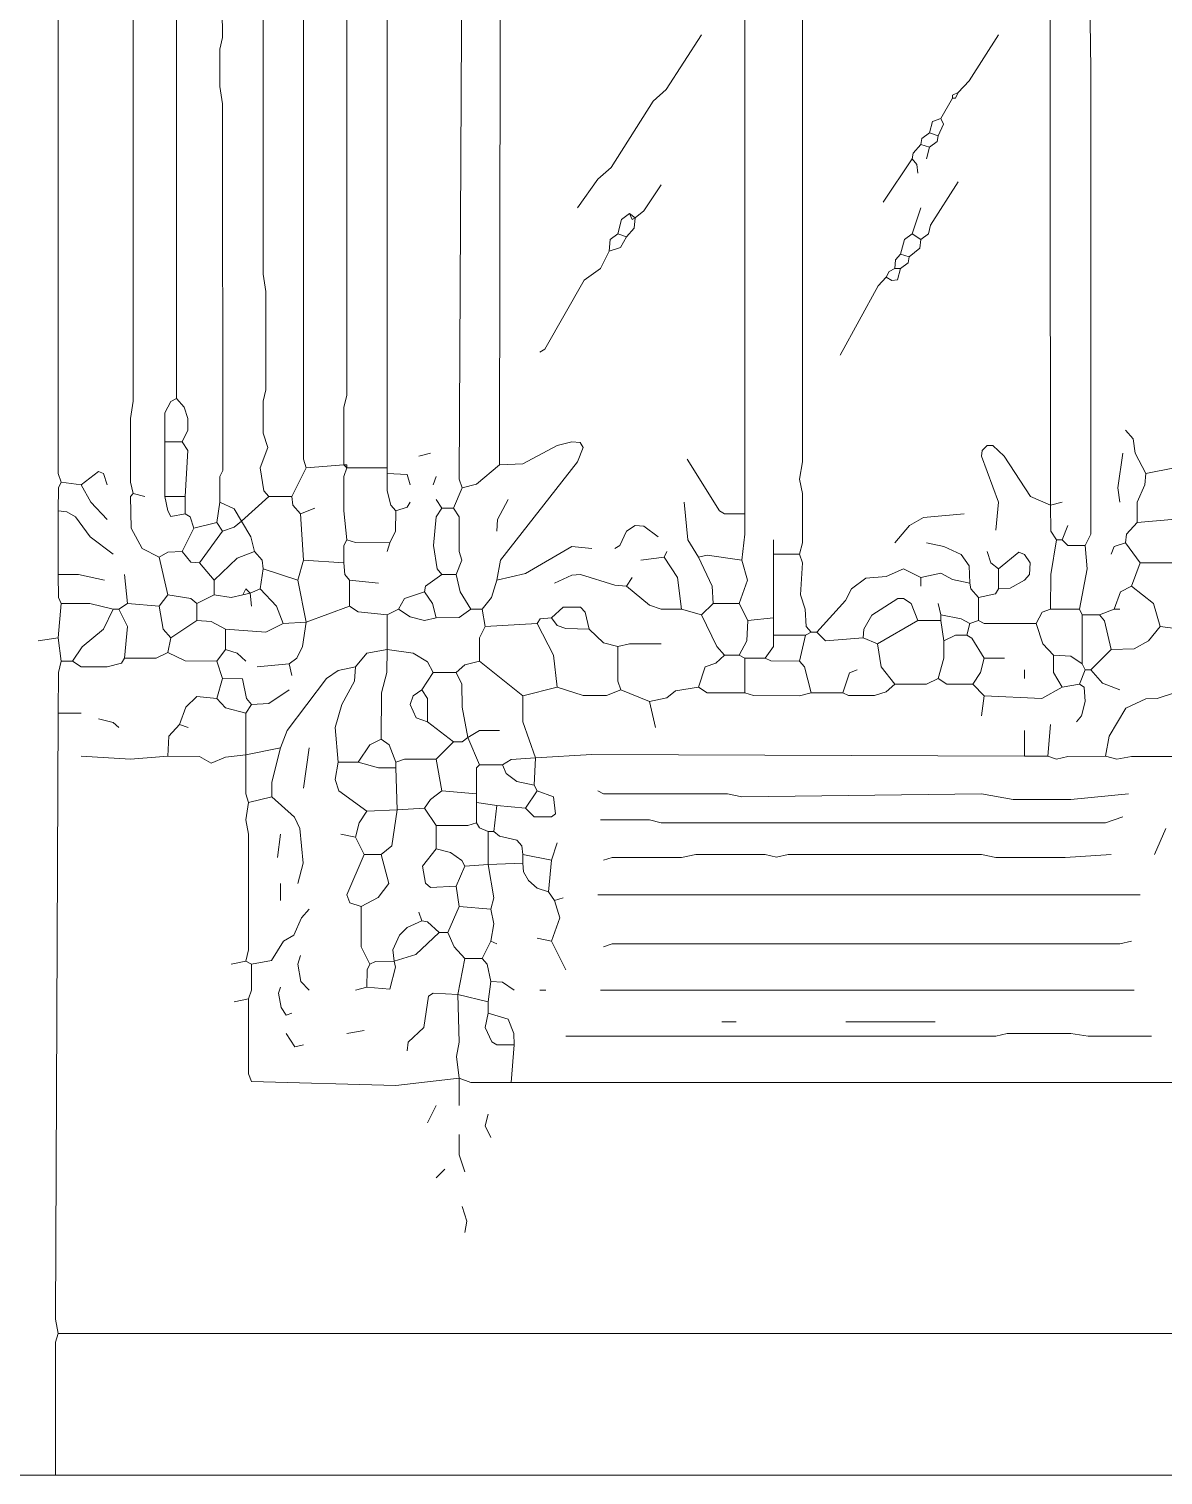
# Model space of a CAD drawing. Header units: millimetres. Extents: x 11 to 20000, y -4 to 8232.
# Drawn here: x 17198 to 18680, y -4 to 1885 of the extents above; entities that cross this region are included whole.
import ezdxf

# ---------------------------------------------------------------- set-up
doc = ezdxf.new("R2010")
doc.units = ezdxf.units.MM
doc.layers.add('ARCHITECTURE', color=7, linetype='Continuous', lineweight=13, true_color=0x000000)
doc.layers.add('PLANTING', color=7, linetype='Continuous', lineweight=13, true_color=0x000000)

msp = doc.modelspace()

# ---------------------------------------------------------------- linework, layer by layer
at = {"layer": 'ARCHITECTURE', "color": 7, "lineweight": 13, "true_color": 0x000000}
for points in [[(17239.819, 1293.36256), (17236.0483, 1304.67477), (17236.0483, 1941.93088), (17236.0483, 1964.55532), (17236.0483, 2458.52161), (17236.0483, 2477.37557), (17236.05475, 2812.97161), (17239.819, 2824.28382)], [(17334.08937, 1278.28054), (17330.32364, 1293.36256), (17330.32364, 1376.3207), (17334.08937, 1398.94514), (17334.08744, 2217.19457), (17334.08744, 2236.04853), (17334.08744, 2349.1707), (17345.40158, 2363.04921), (17375.56561, 2360.48292)], [(17447.21154, 1266.96833), (17447.42828, 1300.75724), (17451.281, 1308.59446), (17450.97443, 1787.33032), (17447.21154, 1809.95475), (17447.35792, 1858.9741), (17450.97443, 1874.05758), (17447.21154, 2171.9457), (17450.97443, 2194.57014), (17450.97851, 2356.71165)], [(17503.77262, 2356.71165), (17503.7767, 1564.85577), (17507.53959, 1542.23133), (17507.53552, 1414.02715), (17503.919, 1398.94514), (17503.7767, 1357.46606), (17510.10113, 1338.61143), (17500.01244, 1312.21719), (17504.96844, 1282.05792), (17511.31222, 1274.51075)], [(17560.33371, 1312.21719), (17556.56799, 1323.52941), (17556.55419, 2326.54627), (17552.78846, 2356.71165)], [(17613.12217, 2352.94118), (17613.11527, 1406.48473), (17609.49876, 1391.40271), (17609.34955, 1315.98699)], [(18578.43326, 1210.40724), (18585.96595, 1225.48925), (18585.97285, 1708.1448), (18585.97285, 1730.76923), (18585.97285, 1813.72455), (18585.97285, 1832.57919), (18580.99751, 2179.33891), (18533.18439, 2212.37455), (18435.1414, 2257.62342), (18322.01923, 2291.55939), (18242.83371, 2303.7741), (18110.85973, 2303.7741), (18031.67421, 2292.46188), (17982.65271, 2280.24095), (17884.61538, 2246.3112), (17775.26584, 2193.5138), (17765.14943, 2183.25792), (17763.9517, 2160.63348), (17763.9517, 2104.0724), (17763.9517, 2085.21844), (17763.9517, 2051.28179), (17760.1879, 1297.13518), (17763.95362, 1285.82296)], [(18133.48416, 1251.88631), (18133.48416, 2205.88235), (18133.48416, 2239.819), (18133.48416, 2250.97658), (18122.16505, 2254.74706), (18024.13462, 2247.21222), (17975.11312, 2234.99208), (17937.40385, 2217.19457)], [(18533.18439, 1263.19853), (18532.12658, 2145.55079), (18521.8638, 2160.47885), (18476.6233, 2185.83744), (18374.81335, 2231.22783), (18291.8552, 2250.98348), (18220.20928, 2254.74706), (18212.82296, 2250.97658), (18208.90543, 2239.819), (18208.89299, 1319.75962), (18205.13009, 1297.13518), (18208.75068, 1278.28054), (18208.89299, 1214.17704), (18205.13009, 1199.09502)], [(17669.68326, 2243.58948), (17665.919, 2213.4241), (17665.91063, 1312.21719)], [(17390.65045, 1402.71493), (17390.65045, 2190.79966)], [(17820.51471, 2156.86301), (17814.1681, 2152.9371), (17812.96946, 1315.98699)], [(17914.77941, 1651.58371), (17941.32421, 1689.28529), (17958.98156, 1704.37986), (18013.86912, 1791.10011), (18030.62477, 1806.33201), (18076.92308, 1877.82805)], [(18465.31109, 1877.82805), (18426.54548, 1817.49717), (18412.51697, 1802.41233)], [(18404.97738, 1794.87274), (18389.89253, 1768.47568)], [(18412.51697, 1802.41233), (18408.75, 1794.87274), (18404.97738, 1794.87274)], [(18412.51697, 1802.41233), (18404.97738, 1798.64253), (18404.97738, 1794.87274)], [(18374.81335, 1749.62387), (18378.73643, 1764.55124), (18389.89253, 1768.47568)], [(18389.89253, 1768.47568), (18393.36278, 1760.92851), (18386.12557, 1745.85124)], [(18374.81335, 1749.62387), (18364.70385, 1742.08145), (18363.50113, 1734.53903)], [(18374.81335, 1749.62387), (18386.12557, 1745.85124)], [(18374.81335, 1730.76923), (18384.92002, 1738.31165), (18386.12557, 1745.85124)], [(18352.18891, 1715.68722), (18353.39163, 1723.23439), (18363.50113, 1734.53903)], [(18374.81335, 1730.76923), (18363.50113, 1734.53903)], [(18374.81335, 1730.76923), (18371.04072, 1715.68722)], [(18314.47964, 1659.12613), (18352.18891, 1715.68722)], [(18359.72851, 1696.83258), (18358.53269, 1708.13857), (18352.18891, 1715.68722)], [(17990.19796, 1638.38518), (18001.36097, 1647.81595), (18024.13462, 1681.75057)], [(18412.51697, 1685.52036), (18376.01606, 1628.95928), (18373.60781, 1617.65396), (18363.50113, 1610.10464)], [(17967.57353, 1617.64706), (17972.3983, 1636.49412), (17982.65271, 1644.04129)], [(17990.19796, 1638.38518), (17982.65271, 1644.04129)], [(17990.19796, 1638.38518), (17986.42534, 1636.5017), (17982.65271, 1644.04129)], [(18363.50113, 1651.58371), (18352.18891, 1617.64706)], [(17990.19796, 1638.38518), (17988.99242, 1625.19152), (17978.88575, 1613.87726)], [(17967.57353, 1617.64706), (17957.46403, 1610.09977), (17956.26131, 1595.02262)], [(17956.26131, 1595.02262), (17971.18722, 1599.84955), (17978.88575, 1613.87726)], [(17967.57353, 1617.64706), (17978.88575, 1613.87726)], [(18352.18891, 1617.64706), (18342.07941, 1610.09977), (18337.10407, 1591.25283)], [(18363.50113, 1610.10464), (18362.29559, 1598.79242), (18348.41629, 1587.4802)], [(18352.18891, 1617.64706), (18363.50113, 1610.10464)], [(17865.76357, 1463.04581), (17872.25373, 1466.97172), (17923.52048, 1557.3086), (17944.79299, 1572.54661), (17956.26131, 1595.02262)], [(18329.56448, 1572.39819), (18330.61946, 1583.70419), (18337.10407, 1591.25283)], [(18337.10407, 1591.25283), (18348.41629, 1587.4802)], [(18337.10407, 1572.39819), (18347.2121, 1579.94061), (18348.41629, 1587.4802)], [(18318.25226, 1561.08597), (18325.79876, 1556.56844), (18333.17817, 1557.61787), (18337.10407, 1572.39819)], [(18318.25226, 1561.08597), (18322.01923, 1568.62839), (18329.56448, 1572.39819)], [(18329.56448, 1572.39819), (18337.10407, 1572.39819)], [(18318.25226, 1561.08597), (18307.99502, 1549.77376), (18257.91855, 1459.27602)], [(17236.04638, 1089.74265), (17209.65498, 1085.97285)], [(17236.04638, 180.99548), (17232.28348, 169.68326), (17232.27941, -3.7707)], [(17236.04638, 180.99548), (18951.73643, 180.99548)], [(17168.17308, -3.7707), (17187.03054, -3.7707), (17232.27941, -3.7707)], [(19430.61652, -3.7707), (19407.99208, -3.7707), (17251.13122, -3.7707), (17232.27941, -3.7707)]]:
    msp.add_lwpolyline(points, dxfattribs=at)
at = {"layer": 'PLANTING', "color": 7, "lineweight": 13, "true_color": 0x000000}
for points in [[(17390.65045, 1402.71493), (17383.24887, 1398.78982), (17375.56561, 1383.86029), (17375.56561, 1346.15385)], [(17390.65045, 1402.71493), (17400.76403, 1391.40271), (17405.58326, 1376.3207), (17405.57636, 1361.23586), (17398.19005, 1346.15385)], [(18657.61878, 1304.67477), (18643.59027, 1331.07183), (18641.32975, 1349.77658), (18631.22172, 1361.23586)], [(17375.56561, 1346.15385), (17398.19005, 1346.15385)], [(17375.56561, 1274.51075), (17375.56561, 1289.59276), (17375.56561, 1338.60656), (17375.56561, 1346.15385)], [(17401.96267, 1274.51075), (17405.57636, 1334.84163), (17398.19005, 1346.15385)], [(17809.20249, 1165.15837), (17814.1681, 1191.5526), (17914.62613, 1319.75962), (17922.02217, 1338.60656), (17918.39876, 1344.94898), (17907.23982, 1346.00543), (17888.38801, 1341.18541), (17843.13914, 1317.0379), (17812.96946, 1315.98699)], [(17722.47172, 1331.07183), (17707.39253, 1327.29921)], [(18133.48416, 1251.88631), (18107.09548, 1252.03959), (18100.59695, 1255.81075), (18058.07127, 1323.52941)], [(18533.18439, 1263.19853), (18506.79423, 1274.66403), (18472.70294, 1327.29921), (18457.76584, 1341.17161), (18450.23314, 1341.17161), (18443.88937, 1334.83473), (18442.83993, 1327.29921), (18465.16188, 1266.96833), (18461.53846, 1230.51776)], [(18627.4491, 1331.07183), (18621.10532, 1285.82296), (18623.68213, 1266.96833)], [(17266.21606, 1289.59276), (17288.83213, 1307.23495), (17295.32376, 1304.51459), (17300.15271, 1289.59276)], [(17560.33371, 1312.21719), (17541.47624, 1274.51075)], [(17560.33371, 1312.21719), (17609.34955, 1315.98699)], [(17613.12217, 1312.21719), (17613.12217, 1315.98699), (17609.34955, 1315.98699)], [(17609.34955, 1315.98699), (17613.12217, 1312.21719)], [(17613.12217, 1217.94966), (17609.34955, 1255.65611), (17609.49876, 1300.90498), (17613.12217, 1312.21719)], [(17613.12217, 1312.21719), (17665.91063, 1312.21719)], [(17665.91063, 1304.67477), (17665.91063, 1312.21719)], [(17696.08032, 1289.59276), (17692.15441, 1303.47138), (17665.91063, 1304.67477)], [(17665.91063, 1304.67477), (17666.05984, 1282.05034), (17670.87907, 1263.20339), (17677.22285, 1255.65611)], [(17763.95362, 1285.82296), (17782.80543, 1290.6491), (17812.96946, 1315.98699)], [(18657.61878, 1304.67477), (18656.56787, 1289.59276), (18646.45984, 1266.96833), (18646.30656, 1240.5741)], [(18695.3224, 1312.21719), (18657.61878, 1304.67477)], [(17236.04638, 1255.65611), (17236.19559, 1285.81538), (17239.819, 1293.36256)], [(17266.21606, 1289.59276), (17239.819, 1293.36256)], [(17300.15271, 1244.34389), (17278.575, 1266.96833), (17266.21606, 1289.59276)], [(17726.24434, 1289.59276), (17730.01697, 1300.90498)], [(17763.95362, 1285.82296), (17752.6414, 1259.4259)], [(17334.08937, 1278.28054), (17330.46448, 1274.35543), (17331.37308, 1233.03167), (17345.54796, 1206.64231), (17368.02602, 1195.32523)], [(17349.16855, 1274.51075), (17334.08937, 1278.28054)], [(17375.56561, 1274.51075), (17401.96267, 1274.51075)], [(17375.56561, 1274.51075), (17379.49152, 1255.65611), (17383.26131, 1248.41753), (17401.96267, 1251.88631)], [(17401.96267, 1251.88631), (17401.96267, 1274.51075)], [(17443.43891, 1240.5741), (17447.21154, 1266.96833)], [(17447.21154, 1266.96833), (17465.91007, 1258.37025), (17475.49208, 1242.45758)], [(17475.49208, 1242.45758), (17511.31222, 1274.51075)], [(17511.31222, 1274.51075), (17541.47624, 1274.51075)], [(17552.78846, 1251.88631), (17542.68179, 1263.19853), (17541.47624, 1274.51075)], [(17696.08032, 1266.96833), (17692.15441, 1260.47613), (17677.22285, 1255.65611)], [(17730.01697, 1270.73812), (17737.55656, 1259.4259)], [(17824.28167, 1270.73812), (17810.25747, 1244.34389), (17809.20249, 1229.26188)], [(18073.15045, 1195.32523), (18059.12624, 1217.94966), (18054.29864, 1266.96833)], [(18533.18439, 1263.19853), (18548.26357, 1266.96833)], [(17236.04638, 1255.65611), (17247.3586, 1254.59977), (17258.52443, 1247.96663), (17277.67466, 1221.86719), (17307.69231, 1199.09502)], [(17236.04638, 1255.65611), (17236.04638, 1172.70079)], [(17401.96267, 1251.88631), (17408.30645, 1247.96041), (17413.27489, 1233.03167)], [(17552.78846, 1251.88631), (17571.64593, 1259.4259)], [(17552.78846, 1251.88631), (17556.56109, 1191.5526)], [(17669.68326, 1214.17704), (17677.07647, 1229.26188), (17677.22285, 1255.65611)], [(17737.55656, 1172.70079), (17731.21278, 1180.24796), (17726.53982, 1210.40724), (17730.17025, 1248.11369), (17737.55656, 1259.4259)], [(17752.6414, 1259.4259), (17737.55656, 1259.4259)], [(17756.40837, 1172.70079), (17763.79751, 1191.5526), (17760.32873, 1202.86482), (17760.02771, 1248.11369), (17752.6414, 1259.4259)], [(18133.48416, 1251.88631), (18133.48416, 1225.48925), (18129.71154, 1191.5526)], [(18329.56448, 1214.17704), (18348.56403, 1236.65441), (18367.2681, 1247.05803), (18420.06222, 1251.88631)], [(18533.18439, 1263.19853), (18533.33767, 1229.26188), (18540.72398, 1217.94966)], [(17413.27489, 1233.03167), (17398.19005, 1202.86482)], [(17443.43891, 1240.5741), (17413.27489, 1233.03167)], [(17450.97851, 1229.26188), (17420.81448, 1187.78281)], [(17443.43891, 1240.5741), (17450.97851, 1229.26188)], [(17450.97851, 1229.26188), (17466.12964, 1234.30351), (17475.49208, 1242.45758)], [(17492.46041, 1202.86482), (17487.63835, 1221.71946), (17475.49208, 1242.45758)], [(18020.36199, 1221.71946), (18001.51018, 1235.6043), (17990.19796, 1236.64819), (17979.03213, 1229.2543), (17970.15158, 1210.56188), (17963.8009, 1206.63744)], [(18555.8069, 1236.80147), (18548.26357, 1217.94966)], [(18646.30656, 1240.5741), (18632.4259, 1225.48925), (18631.22172, 1214.17704)], [(18646.30656, 1240.5741), (18691.55543, 1244.34389)], [(17613.12217, 1217.94966), (17609.49876, 1210.40034), (17609.34955, 1187.78281)], [(17613.12217, 1217.94966), (17624.43439, 1214.32545), (17669.68326, 1214.17704)], [(17665.91063, 1202.86482), (17669.68326, 1214.17704)], [(17809.20249, 1165.15837), (17846.90611, 1173.89106), (17907.23982, 1209.3509), (17933.63688, 1206.63744)], [(18171.19152, 1217.94966), (18171.19152, 1199.09502)], [(18427.60181, 1161.38857), (18426.54548, 1184.01301), (18416.28269, 1198.94038), (18393.66516, 1209.35781), (18371.04072, 1214.17704)], [(18533.18439, 1127.45192), (18533.33077, 1172.70079), (18540.72398, 1217.94966)], [(18548.26357, 1217.94966), (18540.72398, 1217.94966)], [(18578.43326, 1210.40724), (18555.8129, 1210.56188), (18548.26357, 1217.94966)], [(18578.43326, 1210.40724), (18581.00441, 1180.24038), (18570.88801, 1127.45192)], [(18631.22172, 1214.17704), (18616.29299, 1209.3509), (18612.36991, 1199.09502)], [(18631.22172, 1214.17704), (18650.07353, 1187.78281)], [(17368.02602, 1195.32523), (17379.33824, 1201.80916), (17398.19005, 1202.86482)], [(17368.02602, 1195.32523), (17379.33824, 1146.30373)], [(17420.81448, 1187.78281), (17409.50916, 1188.98767), (17398.19005, 1202.86482)], [(17492.46041, 1202.86482), (17469.84005, 1194.12658), (17439.66629, 1165.15837)], [(17492.46041, 1202.86482), (17502.56708, 1191.5526), (17503.77262, 1180.24038)], [(17549.02149, 1165.15837), (17556.56109, 1191.5526)], [(17556.56109, 1191.5526), (17609.34955, 1187.78281)], [(18027.90158, 1195.32523), (17997.73756, 1191.5526)], [(18031.67421, 1202.86482), (18027.90158, 1195.32523)], [(18027.90158, 1195.32523), (18045.70124, 1168.92817), (18050.52602, 1127.45192)], [(18129.71154, 1191.5526), (18084.46267, 1197.89706), (18073.15045, 1195.32523)], [(18073.15045, 1195.32523), (18090.95011, 1157.61595), (18092.00792, 1134.99152)], [(18129.71154, 1191.5526), (18137.09378, 1165.15837), (18125.94457, 1134.99152)], [(18205.13009, 1199.09502), (18171.19152, 1199.09502)], [(18171.19152, 1199.09502), (18171.19152, 1191.54774), (18171.19152, 1131.22172), (18171.19152, 1116.13971)], [(18205.13009, 1199.09502), (18208.89299, 1187.78281), (18206.3259, 1146.30373), (18212.52195, 1127.45192), (18213.8655, 1104.83235), (18220.20928, 1097.28507)], [(18465.31109, 1180.24038), (18455.19468, 1187.78971), (18450.22624, 1202.86482)], [(18465.31109, 1180.24038), (18491.70249, 1201.65452), (18499.23937, 1198.93281), (18506.63405, 1187.78281), (18505.58314, 1172.70079), (18499.23937, 1165.30679), (18480.39027, 1154.90249), (18465.31109, 1153.84615)], [(17296.38009, 1165.15837), (17262.44344, 1172.55238), (17236.04638, 1172.70079)], [(17236.04638, 1172.70079), (17236.19559, 1142.54084), (17239.819, 1134.99152)], [(17322.77715, 1172.70079), (17326.54412, 1134.99152)], [(17439.66629, 1165.15837), (17420.81448, 1187.78281)], [(17500, 1153.84615), (17503.77262, 1180.24038)], [(17549.02149, 1165.15837), (17503.77262, 1180.24038)], [(17616.8948, 1165.15837), (17610.54819, 1172.70566), (17609.34955, 1187.78281)], [(17737.55656, 1172.70079), (17716.13631, 1157.46889), (17714.93213, 1150.07636)], [(17737.55656, 1172.70079), (17756.40837, 1172.70079)], [(17756.40837, 1172.70079), (17761.23043, 1150.07636), (17775.26584, 1127.45192)], [(17978.88575, 1157.61595), (17963.8009, 1158.66686), (17918.55204, 1172.55238), (17907.23982, 1171.64989), (17884.61538, 1161.38857)], [(18227.75452, 1097.28507), (18265.30486, 1138.76414), (18273.15667, 1153.83993), (18291.8552, 1167.731), (18318.25226, 1169.98529), (18340.8767, 1180.22794), (18363.50113, 1168.92817)], [(18427.60181, 1161.38857), (18404.97738, 1166.35633), (18389.89253, 1174.36471), (18363.50113, 1168.92817)], [(18465.31109, 1180.24038), (18465.31109, 1153.84615)], [(18638.76131, 1157.61595), (18650.07353, 1187.78281)], [(18695.3224, 1187.78281), (18650.07353, 1187.78281)], [(17439.66629, 1165.15837), (17439.66629, 1146.30373)], [(17477.37557, 1146.30373), (17481.14819, 1153.84615), (17486.8043, 1148.19005)], [(17500, 1153.84615), (17486.8043, 1148.19005)], [(17530.16403, 1108.59729), (17521.42025, 1131.22172), (17500, 1153.84615)], [(17560.33371, 1110.4836), (17549.02149, 1165.15837)], [(17616.8948, 1165.15837), (17654.59842, 1161.38857)], [(17616.8948, 1131.22172), (17616.8948, 1165.15837)], [(17809.20249, 1165.15837), (17802.55351, 1142.53394), (17790.34502, 1127.45192)], [(17978.88575, 1157.61595), (17986.42534, 1168.92817)], [(17978.88575, 1157.61595), (18009.04977, 1132.41278), (18024.13462, 1127.59898), (18050.52602, 1127.45192)], [(18363.50113, 1157.61595), (18363.50113, 1168.92817)], [(18427.60181, 1161.38857), (18428.806, 1153.83993), (18438.91403, 1142.53394)], [(18465.31109, 1153.84615), (18461.38518, 1147.50238), (18438.91403, 1142.53394)], [(18638.76131, 1157.61595), (18624.7371, 1149.92104), (18616.13688, 1127.45192)], [(18638.76131, 1157.61595), (18667.731, 1134.99152), (18676.47059, 1104.82749)], [(17236.04638, 1089.74265), (17239.819, 1134.99152)], [(17307.69231, 1127.45192), (17277.52828, 1134.84446), (17239.819, 1134.99152)], [(17315.2319, 1127.45192), (17326.54412, 1134.99152)], [(17368.02602, 1131.22172), (17326.54412, 1134.99152)], [(17368.02602, 1131.22172), (17379.33824, 1146.30373)], [(17417.04186, 1134.99152), (17409.49536, 1141.33597), (17379.33824, 1146.30373)], [(17417.04186, 1134.99152), (17439.66629, 1146.30373)], [(17417.04186, 1112.36708), (17417.04186, 1134.99152)], [(17477.37557, 1146.30373), (17462.29072, 1142.53394), (17439.66629, 1146.30373)], [(17477.37557, 1146.30373), (17486.8043, 1148.19005)], [(17488.68778, 1131.22172), (17486.8043, 1148.19005)], [(17680.99548, 1127.45192), (17688.68563, 1141.4776), (17714.93213, 1150.07636)], [(17730.01697, 1116.13971), (17725.05407, 1134.99152), (17714.93213, 1150.07636)], [(18076.92308, 1119.9095), (18092.00792, 1134.99152)], [(18092.00792, 1134.99152), (18125.94457, 1134.99152)], [(18137.25679, 1112.36708), (18125.94457, 1134.99152)], [(18359.72851, 1112.36708), (18350.98337, 1134.84446), (18340.8767, 1141.47138), (18333.33145, 1141.32907), (18299.54536, 1119.76109), (18289.14038, 1101.05486), (18288.08258, 1089.74265)], [(18386.12557, 1134.99152), (18389.89253, 1119.9095)], [(18438.91403, 1142.53394), (18438.91403, 1112.36708)], [(17307.69231, 1127.45192), (17295.32376, 1101.06244), (17267.26278, 1078.28337), (17254.90385, 1059.57862)], [(17307.69231, 1127.45192), (17315.2319, 1127.45192)], [(17315.2319, 1127.45192), (17326.39774, 1104.82749), (17322.77715, 1063.34842)], [(17368.02602, 1131.22172), (17372.99853, 1101.05486), (17383.1052, 1089.74265)], [(17560.33371, 1110.4836), (17616.8948, 1131.22172)], [(17665.91063, 1119.9095), (17628.20701, 1123.83462), (17616.8948, 1131.22172)], [(17680.99548, 1127.45192), (17665.91063, 1119.9095)], [(17665.91063, 1074.66063), (17665.91063, 1119.9095)], [(17730.01697, 1116.13971), (17714.93213, 1112.5155), (17696.08032, 1117.19536), (17680.99548, 1127.45192)], [(17730.01697, 1116.13971), (17760.181, 1116.29299), (17775.26584, 1127.45192)], [(17775.26584, 1127.45192), (17790.34502, 1127.45192)], [(17794.11765, 1104.82749), (17790.34502, 1127.45192)], [(17880.84276, 1116.13971), (17865.91686, 1114.94106), (17861.99095, 1108.59729)], [(17880.84276, 1116.13971), (17895.9276, 1130.01686), (17918.54514, 1130.01686), (17924.89581, 1123.67443), (17929.86425, 1101.05486)], [(17880.84276, 1116.13971), (17888.39208, 1106.02466), (17899.70023, 1102.10577), (17929.86425, 1101.05486)], [(18076.92308, 1119.9095), (18050.52602, 1127.45192)], [(18076.92308, 1119.9095), (18096.83269, 1078.43043), (18107.0871, 1067.11821)], [(18137.25679, 1112.36708), (18171.19152, 1116.13971)], [(18171.19152, 1093.51527), (18171.19152, 1116.13971)], [(18427.60181, 1108.59729), (18416.28959, 1114.94106), (18389.89253, 1119.9095)], [(18389.89253, 1112.36708), (18389.89253, 1119.9095)], [(18533.18439, 1127.45192), (18522.02545, 1123.52602), (18514.32692, 1108.59729)], [(18533.18439, 1127.45192), (18570.88801, 1127.45192)], [(18570.88801, 1127.45192), (18574.66063, 1119.9095)], [(18597.28507, 1119.9095), (18574.66063, 1119.9095)], [(18574.66063, 1055.806), (18574.66063, 1119.9095)], [(18597.28507, 1119.9095), (18616.13688, 1127.45192)], [(18597.28507, 1119.9095), (18603.62885, 1112.36222), (18612.36991, 1074.66063)], [(18616.13688, 1127.45192), (18623.68213, 1127.45192)], [(17417.04186, 1112.36708), (17383.1052, 1089.74265)], [(17417.04186, 1112.36708), (17435.89932, 1111.31143), (17454.75113, 1101.05486)], [(17530.16403, 1108.59729), (17507.53959, 1097.43348), (17454.75113, 1101.05486)], [(17454.75113, 1101.05486), (17454.75113, 1074.66063)], [(17530.16403, 1108.59729), (17560.33371, 1110.4836)], [(17560.33371, 1110.4836), (17555.51165, 1078.43043), (17547.96369, 1063.35532), (17537.70928, 1055.806)], [(17794.11765, 1104.82749), (17786.72443, 1089.74265), (17786.57805, 1059.57862)], [(17794.11765, 1104.82749), (17861.99095, 1108.59729)], [(17861.99095, 1108.59729), (17883.55905, 1067.11821), (17888.38801, 1025.64197)], [(17929.86425, 1101.05486), (17948.71606, 1083.40645), (17967.57353, 1078.43043)], [(18137.25679, 1112.36708), (18136.19898, 1085.97285), (18125.94457, 1067.11821)], [(18212.66968, 1093.51527), (18220.20928, 1097.28507)], [(18227.75452, 1097.28507), (18220.20928, 1097.28507)], [(18227.75452, 1097.28507), (18239.06674, 1086.12749), (18288.08258, 1089.74265)], [(18359.72851, 1112.36708), (18306.94005, 1082.20305)], [(18389.89253, 1112.36708), (18359.72851, 1112.36708)], [(18389.89253, 1112.36708), (18393.66516, 1085.97285)], [(18423.82919, 1093.51527), (18427.60181, 1108.59729)], [(18427.60181, 1108.59729), (18438.91403, 1112.36708)], [(18514.32692, 1108.59729), (18446.46199, 1108.74502), (18438.91403, 1112.36708)], [(18514.32692, 1108.59729), (18523.07489, 1082.20305), (18536.95136, 1067.11821)], [(18612.36991, 1074.66063), (18642.53394, 1075.71697), (18661.23937, 1086.12127), (18676.47059, 1104.82749)], [(18778.28054, 1097.28507), (18733.03167, 1097.43281), (18676.47059, 1104.82749)], [(17236.04638, 1089.74265), (17239.819, 1059.57862)], [(17379.33824, 1070.89084), (17383.1052, 1089.74265)], [(18024.13462, 1082.20305), (17982.65271, 1082.05464), (17967.57353, 1078.43043)], [(17971.3405, 1021.86934), (17967.71991, 1033.18156), (17967.57353, 1078.43043)], [(18159.88122, 1063.34842), (18171.19152, 1078.43043), (18171.19152, 1093.51527)], [(18212.66968, 1093.51527), (18171.19152, 1093.51527)], [(18212.66968, 1093.51527), (18205.13009, 1059.57862)], [(18306.94005, 1082.20305), (18288.08258, 1089.74265)], [(18329.56448, 1029.41176), (18311.75792, 1052.0362), (18306.94005, 1082.20305)], [(18386.12557, 1036.95419), (18393.51742, 1063.34842), (18393.66516, 1085.97285)], [(18423.82919, 1093.51527), (18408.75, 1093.35995), (18393.66516, 1085.97285)], [(18423.82919, 1093.51527), (18430.32353, 1089.58937), (18446.45362, 1063.34842)], [(17239.819, 1059.57862), (17236.19559, 1044.49378), (17236.04638, 991.70532)], [(17239.819, 1059.57862), (17254.90385, 1059.57862)], [(17254.90385, 1059.57862), (17266.21606, 1052.19084), (17300.15271, 1052.18394), (17318.85124, 1057.00464), (17322.77715, 1063.34842)], [(17379.33824, 1070.89084), (17364.25339, 1063.49683), (17322.77715, 1063.34842)], [(17379.33824, 1070.89084), (17401.96267, 1059.72636), (17443.43891, 1059.57862)], [(17454.75113, 1074.66063), (17443.43891, 1059.57862)], [(17450.97851, 1036.95419), (17443.43891, 1059.57862)], [(17454.75113, 1074.66063), (17469.83597, 1069.69219), (17481.14819, 1059.57862)], [(17665.91063, 1074.66063), (17639.51923, 1069.83371), (17624.43439, 1052.0362)], [(17665.91063, 1074.66063), (17665.76425, 1044.49378), (17658.51878, 1018.09955), (17658.37104, 957.76867)], [(17665.91063, 1074.66063), (17699.84729, 1069.69219), (17718.55419, 1058.52149), (17726.24434, 1044.49378)], [(17786.57805, 1059.57862), (17767.72059, 1054.6026), (17756.40837, 1044.49378)], [(17786.57805, 1059.57862), (17843.13914, 1014.32975)], [(18107.0871, 1067.11821), (18095.77489, 1057.01086), (18081.75068, 1051.88156), (18073.15045, 1025.64197)], [(18107.0871, 1067.11821), (18125.94457, 1067.11821)], [(18125.94457, 1067.11821), (18133.48416, 1063.34842)], [(18159.88122, 1063.34842), (18133.48416, 1063.34842)], [(18133.48416, 1018.09955), (18133.48416, 1063.34842)], [(18159.88122, 1063.34842), (18167.42771, 1059.72568), (18205.13009, 1059.57862)], [(18220.20928, 1018.09955), (18211.47941, 1052.0293), (18205.13009, 1059.57862)], [(18431.37443, 1029.41176), (18441.48801, 1044.49378), (18446.45362, 1063.34842)], [(18446.45362, 1063.34842), (18472.85068, 1063.34842)], [(18574.66063, 1055.806), (18559.57579, 1065.91482), (18536.95136, 1067.11821)], [(18536.95136, 1067.11821), (18537.10747, 1044.49378), (18548.26357, 1025.64197)], [(18585.97285, 1048.2664), (18612.36991, 1074.66063)], [(17496.22738, 1052.0362), (17537.70928, 1055.806)], [(17526.39706, 946.45645), (17535.13247, 969.08088), (17586.87568, 1036.80577), (17601.80995, 1047.07534), (17624.43439, 1052.0362)], [(17537.70928, 1055.806), (17541.47624, 1040.72398)], [(17624.43439, 1052.0362), (17623.37805, 1033.18156), (17606.6293, 1003.01753), (17598.18654, 972.85068), (17601.80995, 927.60181)], [(17711.1595, 1021.86934), (17726.24434, 1044.49378)], [(17756.40837, 1044.49378), (17726.24434, 1044.49378)], [(17771.49321, 959.65215), (17764.1, 999.24491), (17763.79751, 1029.41176), (17756.40837, 1044.49378)], [(18280.54299, 1048.2664), (18270.2871, 1044.3405), (18261.69118, 1018.09955)], [(18499.24774, 1048.2664), (18499.24774, 1036.95419)], [(18570.88801, 1029.41176), (18578.43326, 1048.2664)], [(18574.66063, 1055.806), (18578.43326, 1048.2664)], [(18585.97285, 1048.2664), (18578.43326, 1048.2664)], [(18585.97285, 1048.2664), (18601.05769, 1030.60973), (18623.68213, 1021.86934)], [(17450.97851, 1036.95419), (17443.43891, 1010.55713)], [(17488.68778, 1003.01753), (17482.344, 1010.56471), (17477.0138, 1036.58473), (17450.97851, 1036.95419)], [(17488.68778, 1003.01753), (17511.31222, 1004.07319), (17537.70928, 1021.86934)], [(17718.70475, 980.3931), (17703.77319, 985.21923), (17696.2336, 1003.01753), (17700.00339, 1014.18133), (17711.1595, 1021.86934)], [(17718.70475, 980.3931), (17718.54864, 1010.55713), (17711.1595, 1021.86934)], [(17843.13914, 1014.32975), (17888.38801, 1025.64197)], [(17971.3405, 1021.86934), (17952.48869, 1014.47749), (17922.32466, 1014.47681), (17888.38801, 1025.64197)], [(17971.3405, 1021.86934), (18009.04977, 1006.78733)], [(18073.15045, 1025.64197), (18042.98643, 1020.66595), (18031.67421, 1011.76199), (18009.04977, 1006.78733)], [(18133.48416, 1018.09955), (18084.46267, 1018.25419), (18073.15045, 1025.64197)], [(18329.56448, 1029.41176), (18318.25226, 1019.29751), (18303.16742, 1014.47681), (18269.23767, 1014.47681), (18261.69118, 1018.09955)], [(18329.56448, 1029.41176), (18371.04072, 1029.5664), (18386.12557, 1036.95419)], [(18431.37443, 1029.41176), (18397.43778, 1029.5664), (18386.12557, 1036.95419)], [(18431.37443, 1029.41176), (18446.45362, 1014.32975)], [(18548.26357, 1025.64197), (18521.87217, 1010.70554), (18446.45362, 1014.32975)], [(18570.88801, 1029.41176), (18548.26357, 1025.64197)], [(18570.88801, 1029.41176), (18577.23462, 1025.48665), (18578.28405, 1006.78733), (18573.46482, 987.94027), (18567.12104, 980.3931)], [(17394.41742, 976.62048), (17403.01765, 999.24491), (17417.04186, 1013.12489), (17443.43891, 1010.55713)], [(17481.14819, 991.70532), (17454.75113, 998.35079), (17443.43891, 1010.55713)], [(17488.68778, 1003.01753), (17481.14819, 991.70532)], [(17843.13914, 1014.32975), (17843.28552, 980.3931), (17860.10747, 933.25792)], [(18016.58937, 972.85068), (18009.04977, 1006.78733)], [(18220.20928, 1018.09955), (18205.13009, 1014.32975), (18144.79638, 1014.47681), (18133.48416, 1018.09955)], [(18220.20928, 1018.09955), (18261.69118, 1018.09955)], [(18442.68665, 987.93269), (18446.45362, 1014.32975)], [(18604.82466, 935.14423), (18609.64672, 961.53846), (18631.36946, 998.19615), (18657.61878, 1010.41007), (18672.69796, 1010.70554), (18695.3224, 1017.95181), (18721.71946, 1018.09955)], [(17236.04638, 180.99548), (17232.27941, 199.85011), (17236.04638, 991.70532)], [(17266.21606, 991.70532), (17236.04638, 991.70532)], [(17315.2319, 972.85068), (17307.68541, 979.19446), (17288.8405, 984.1629)], [(17481.14819, 937.02771), (17481.14819, 991.70532)], [(17394.41742, 976.62048), (17380.54095, 961.53846), (17379.33824, 935.14423)], [(17394.41742, 976.62048), (17405.72964, 972.85068)], [(17718.70475, 980.3931), (17752.6414, 953.99604)], [(17771.49321, 959.65215), (17786.57805, 968.92557), (17812.96946, 969.08088)], [(18499.24774, 935.14423), (18499.24774, 969.08088)], [(18533.18439, 976.62048), (18529.41176, 935.14423)], [(17481.14819, 937.02771), (17526.39706, 946.45645)], [(17526.39706, 946.45645), (17515.23122, 901.20758), (17515.08484, 882.35294)], [(17556.56109, 893.66516), (17564.10068, 946.45645)], [(17658.37104, 957.76867), (17643.43676, 950.07783), (17628.20701, 927.60181)], [(17658.37104, 957.76867), (17668.48744, 950.21934), (17677.22285, 927.60181)], [(17730.01697, 931.37161), (17752.6414, 953.99604)], [(17752.6414, 953.99604), (17763.94525, 954.21912), (17771.49321, 959.65215)], [(17771.49321, 959.65215), (17786.57805, 923.83201)], [(17379.33824, 935.14423), (17330.31674, 931.37161), (17266.21606, 935.14423)], [(17481.14819, 937.02771), (17454.75113, 934.0871), (17435.89932, 926.09118), (17420.81448, 934.98891), (17379.33824, 935.14423)], [(17481.14819, 937.02771), (17481.29457, 886.12274), (17484.91516, 874.81052)], [(17601.80995, 927.60181), (17598.0457, 904.97738), (17602.86629, 889.90023), (17639.51923, 863.4983)], [(17628.20701, 927.60181), (17601.80995, 927.60181)], [(17677.22285, 920.05939), (17654.59842, 920.20781), (17628.20701, 927.60181)], [(17730.01697, 931.37161), (17688.53507, 931.22455), (17677.22285, 927.60181)], [(17677.22285, 920.05939), (17677.22285, 927.60181)], [(17737.55656, 889.89536), (17730.01697, 931.37161)], [(17816.74208, 923.83201), (17828.0543, 931.21833), (17860.10747, 933.25792)], [(17858.21833, 897.43495), (17860.10747, 933.25792)], [(18499.24774, 935.14423), (17933.63688, 937.71606), (17860.10747, 933.25792)], [(18499.24774, 935.14423), (18529.41176, 935.14423)], [(18604.82466, 935.14423), (18555.80882, 934.99581), (18540.72398, 931.38541), (18529.41176, 935.14423)], [(18604.82466, 935.14423), (18619.9095, 931.37919), (18638.76131, 934.99581), (18702.86765, 935.13733), (18714.17986, 931.37161)], [(17677.22285, 920.05939), (17679.11199, 865.38462)], [(17786.57805, 923.83201), (17782.95317, 919.90611), (17782.80543, 886.12274)], [(17816.74208, 923.83201), (17786.57805, 923.83201)], [(17858.21833, 897.43495), (17835.59389, 902.40475), (17821.56968, 912.66686), (17816.74208, 923.83201)], [(17737.55656, 889.89536), (17722.48009, 878.58314), (17714.93213, 867.27093)], [(17737.55656, 889.89536), (17782.80543, 886.12274)], [(17861.99095, 889.89536), (17883.4112, 882.1983), (17886.13156, 859.88314), (17880.83314, 856.11199), (17858.21833, 856.11199), (17846.90611, 867.27093)], [(17861.99095, 889.89536), (17846.90611, 867.27093)], [(17861.99095, 889.89536), (17858.21833, 897.43495)], [(18634.99434, 886.12274), (18559.57579, 878.7302), (18484.1629, 878.58801), (18442.68665, 886.11787), (18129.71154, 882.35916), (18110.85973, 886.11787), (17948.72443, 886.27115), (17941.17647, 889.89536)], [(17484.91516, 874.81052), (17481.30147, 852.18609), (17484.91109, 833.33428), (17484.91109, 682.50283), (17481.14819, 667.42081)], [(17484.91516, 874.81052), (17515.08484, 882.35294)], [(17515.08484, 882.35294), (17545.09559, 855.81029), (17551.74174, 840.87387), (17556.41335, 795.625), (17549.02149, 769.23077)], [(17782.80543, 874.81052), (17782.80543, 886.12274)], [(17809.20249, 871.04072), (17782.80543, 874.81052)], [(17782.80543, 874.81052), (17782.80543, 848.41629)], [(17809.20249, 871.04072), (17805.42986, 837.10407)], [(17809.20249, 871.04072), (17846.90611, 867.27093)], [(17624.43439, 829.56165), (17629.26199, 848.41629), (17639.51923, 863.4983)], [(17679.11199, 865.38462), (17639.51923, 863.4983)], [(17658.37104, 806.93722), (17672.25034, 818.25701), (17679.11199, 865.38462)], [(17679.11199, 865.38462), (17714.93213, 867.27093)], [(17730.01697, 844.64649), (17714.93213, 867.27093)], [(18627.4491, 855.95871), (18604.82466, 848.42251), (18024.13462, 848.42251), (18009.04977, 852.03903), (17944.9491, 852.18609)], [(17522.62443, 803.16742), (17526.39706, 833.33428)], [(17624.43439, 829.56165), (17605.58258, 833.33428)], [(17730.01697, 844.64649), (17771.49321, 844.79355), (17782.80543, 848.41629)], [(17730.01697, 844.64649), (17730.01697, 814.47964)], [(17797.89027, 837.10407), (17786.73133, 841.9241), (17782.80543, 848.41629)], [(17797.89027, 837.10407), (17805.42986, 837.10407)], [(17797.89027, 837.10407), (17797.89027, 793.74152)], [(17843.13914, 806.93722), (17841.9336, 818.24943), (17835.58982, 825.63722), (17812.97783, 830.76029), (17805.42986, 837.10407)], [(18684.01018, 840.87387), (18668.931, 806.93722)], [(17624.43439, 829.56165), (17635.74661, 806.93722)], [(17756.40837, 765.46097), (17722.48009, 763.94265), (17716.12794, 769.24321), (17712.36505, 791.8552), (17730.01697, 814.47964)], [(17767.72059, 791.8552), (17763.79751, 799.25532), (17748.86878, 809.65894), (17730.01697, 814.47964)], [(17880.84276, 799.39762), (17888.38801, 822.02206)], [(17631.97398, 739.06391), (17617.04808, 743.89219), (17613.27545, 754.14876), (17635.74661, 806.93722)], [(17631.97398, 739.06391), (17654.45204, 750.52455), (17668.33133, 769.23077), (17658.37104, 806.93722)], [(17658.37104, 806.93722), (17635.74661, 806.93722)], [(17797.89027, 793.74152), (17767.72059, 791.8552)], [(17843.13914, 795.625), (17797.89027, 793.74152)], [(17801.65724, 735.29412), (17805.28213, 750.37613), (17797.89027, 793.74152)], [(17843.13914, 806.93722), (17880.84276, 799.39762)], [(17843.13914, 806.93722), (17843.13914, 795.625)], [(17843.13914, 795.625), (17844.19412, 784.31278), (17850.82647, 773.00057), (17861.99095, 762.88699), (17877.07579, 757.91855)], [(17880.84276, 799.39762), (17877.07579, 757.91855)], [(17948.71606, 799.39762), (17960.02828, 803.01968), (18050.52602, 803.17364), (18069.38348, 806.93235), (18159.88122, 806.93235), (18174.96041, 803.46357), (18190.04525, 806.93235), (18442.68665, 806.93235), (18461.53846, 803.17364), (18552.0362, 803.16742), (18612.36991, 806.93722)], [(17756.40837, 765.46097), (17767.72059, 791.8552)], [(17526.39706, 769.23077), (17526.39706, 746.60633)], [(17756.40837, 765.46097), (17760.181, 739.06391)], [(17877.07579, 757.91855), (17884.61538, 746.60633)], [(17631.97398, 739.06391), (17632.12319, 686.27545), (17643.2862, 663.65102)], [(17745.09615, 705.12726), (17760.181, 739.06391)], [(17801.65724, 735.29412), (17760.181, 739.06391)], [(17880.84276, 693.81505), (17891.86086, 723.9819), (17884.61538, 746.60633)], [(17895.9276, 750.37613), (17884.61538, 746.60633)], [(17941.17647, 754.14785), (17956.26131, 754.14785), (18536.95136, 754.14785), (18559.57579, 754.14785), (18627.4491, 754.14785), (18638.76131, 754.14785), (18650.07353, 754.14785)], [(17488.68778, 663.65102), (17514.93428, 668.47715), (17530.31459, 693.66176), (17544.19253, 701.5121), (17553.84627, 723.9819), (17564.10068, 735.29412)], [(17675.33937, 667.42081), (17673.60226, 682.50283), (17682.05181, 701.35747), (17692.30769, 711.61335), (17711.1595, 720.2121)], [(17707.39253, 731.52432), (17711.1595, 720.2121)], [(17733.78394, 705.12726), (17718.70882, 719.00724), (17711.1595, 720.2121)], [(17801.65724, 735.29412), (17805.42296, 716.43948), (17801.65724, 693.81505)], [(17675.33937, 667.42081), (17703.61991, 676.16663), (17733.78394, 705.12726)], [(17745.09615, 705.12726), (17733.78394, 705.12726)], [(17745.09615, 705.12726), (17753.69638, 686.27545), (17767.72059, 671.19061)], [(17790.34502, 671.19061), (17801.65724, 693.81505)], [(17801.65724, 693.81505), (17809.20249, 690.04525)], [(17861.99095, 697.58767), (17880.84276, 693.81505)], [(17880.84276, 693.81505), (17899.70023, 656.1086)], [(17948.71606, 686.27545), (17960.02828, 690.03903), (18623.68213, 690.05147), (18638.76131, 693.81505)], [(17462.29072, 663.65102), (17481.14819, 667.42081)], [(17488.68778, 663.65102), (17481.14819, 667.42081)], [(17484.91516, 618.40215), (17488.54005, 629.71437), (17488.68778, 663.65102)], [(17564.10068, 629.71437), (17552.94457, 641.02658), (17549.03111, 663.65102), (17552.78846, 674.96324)], [(17675.33937, 667.42081), (17677.00328, 659.87353), (17669.52998, 630.91776), (17639.51923, 633.48416)], [(17643.2862, 663.65102), (17639.66561, 656.1017), (17639.51923, 633.48416)], [(17675.33937, 667.42081), (17650.83552, 667.27308), (17643.2862, 663.65102)], [(17758.29751, 624.05826), (17767.72059, 671.19061)], [(17790.34502, 671.19061), (17767.72059, 671.19061)], [(17790.34502, 671.19061), (17796.69163, 663.64344), (17801.65724, 641.02658)], [(17541.47624, 599.54751), (17534.07749, 597.12952), (17527.45204, 607.08993), (17523.82025, 625.93688), (17526.39706, 633.48416)], [(17624.43439, 629.71437), (17639.51923, 633.48416)], [(17758.29751, 624.05826), (17726.25124, 625.78846), (17719.90747, 622.01731), (17713.72794, 580.69287), (17693.51188, 561.83348), (17692.30769, 550.52885)], [(17758.29751, 624.05826), (17760.1741, 561.84106), (17756.42217, 542.98643), (17760.181, 514.70588)], [(17758.29751, 624.05826), (17797.89027, 614.62952)], [(17797.89027, 614.62952), (17801.65724, 641.02658)], [(17831.82692, 629.71437), (17816.74208, 639.96946), (17801.65724, 641.02658)], [(17873.30317, 629.71346), (17865.76357, 629.71346)], [(18642.53394, 629.71346), (18619.9095, 629.71346), (17956.26131, 629.71346), (17944.9491, 629.71346)], [(17466.06335, 614.62952), (17484.91516, 618.40215)], [(17484.91516, 618.40215), (17484.92353, 520.36199), (17488.84106, 510.25464), (17677.22285, 505.28484), (17760.181, 514.70588)], [(17797.89027, 599.54751), (17797.89027, 614.62952)], [(17797.89027, 599.54751), (17794.27093, 580.69287), (17802.71505, 561.99434), (17809.20656, 558.22376), (17831.82692, 558.06844)], [(17797.89027, 599.54751), (17824.12839, 591.85181), (17831.67771, 573.15328), (17831.82692, 558.06844)], [(18103.32014, 588.23529), (18122.17195, 588.23529)], [(18265.45814, 588.23529), (18344.64367, 588.23529), (18352.18891, 588.23529), (18382.35294, 588.23529)], [(17556.56109, 558.06844), (17545.25577, 555.65192), (17533.93665, 573.15328)], [(17613.12217, 573.15328), (17635.74661, 576.92308)], [(18665.15837, 569.38066), (18582.20023, 569.38756), (18559.57579, 573.15328), (18476.6233, 573.00486), (18461.53846, 569.38756), (17899.70023, 569.38066)], [(17831.82692, 558.06844), (17828.0543, 509.04977)], [(17760.181, 514.70588), (17775.26584, 509.19751), (17828.0543, 509.04977)], [(17760.181, 478.88292), (17760.181, 514.70588)], [(18736.8043, 512.81957), (18721.71946, 509.056), (17828.0543, 509.04977)], [(17730.01697, 478.88292), (17718.70475, 456.25848)], [(17797.89027, 467.5707), (17794.26538, 452.48869), (17801.65724, 437.40667)], [(17767.72059, 392.15781), (17760.32873, 414.78224), (17760.181, 441.17647)], [(17730.01697, 384.61538), (17741.32919, 395.9276)], [(17767.72059, 312.97229), (17770.29457, 328.0543), (17763.95362, 346.90894)]]:
    msp.add_lwpolyline(points, dxfattribs=at)

doc.saveas('drawing.dxf')
